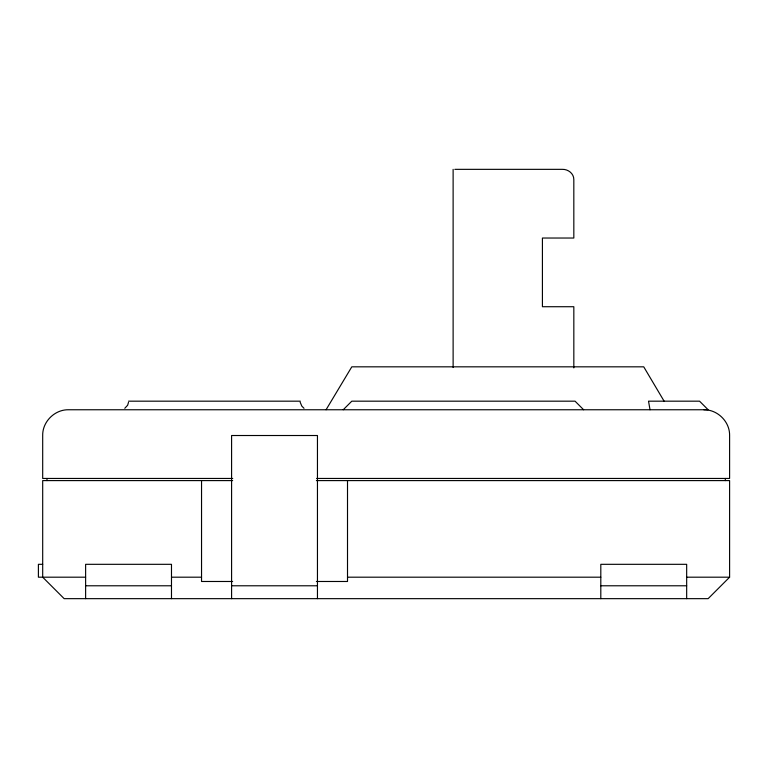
<?xml version="1.0" encoding="UTF-8"?>
<svg xmlns="http://www.w3.org/2000/svg" width="768" height="768" viewBox="0 0 768 768"><rect width="100%" height="100%" fill="white"/><g stroke="black" fill="none" stroke-linecap="round" stroke-linejoin="round"><path stroke-width="1.15" d="M573.83 367.91L573.83 306.72L542.419 306.72L542.419 238.032L573.83 238.032L573.821 179.587C573.917 173.53 568.099 169.152 562.358 169.344L454.838 169.344M128.477 402.394L127.642 405.235L124.781 408.298M326.054 409.757L351.802 366.826L643.738 366.826L664.109 401.174M343.219 409.757L351.802 401.174L575.05 401.174L583.632 409.757M316.397 480.595L729.6 480.595L729.6 577.19L708.134 598.656L64.157 598.656L42.691 577.19L42.691 480.595L232.646 480.595M128.554 401.174L300.288 401.174M232.742 478.454L42.691 478.454L42.691 435.514C42.384 421.738 54.682 409.526 68.448 409.757L708.134 409.757L699.552 401.174L648.528 401.174L650.026 409.757M316.637 478.454L729.6 478.454L729.6 435.514C729.907 421.738 717.61 409.526 703.843 409.757M42.691 564.317L38.4 564.317L38.4 577.19L85.622 577.19M171.485 577.19L201.542 577.19M347.51 577.19L600.806 577.19M686.669 577.19L729.6 577.19M232.646 581.482L201.542 581.482L201.542 480.595M316.397 581.482L347.51 581.482L347.51 480.595M85.622 585.782L171.485 585.782M231.59 585.782L317.453 585.782M600.806 585.782L686.669 585.782M304.013 408.298L301.834 406.128L300.144 402.163M725.309 478.454L725.309 480.595M686.669 598.656L686.669 564.317L600.806 564.317L600.806 598.656M453.12 169.344L453.12 367.517M317.453 598.656L317.453 435.514L231.59 435.514L231.59 598.656M171.485 598.656L171.485 564.317L85.622 564.317L85.622 598.656M46.982 478.454L46.982 480.595"/></g></svg>
